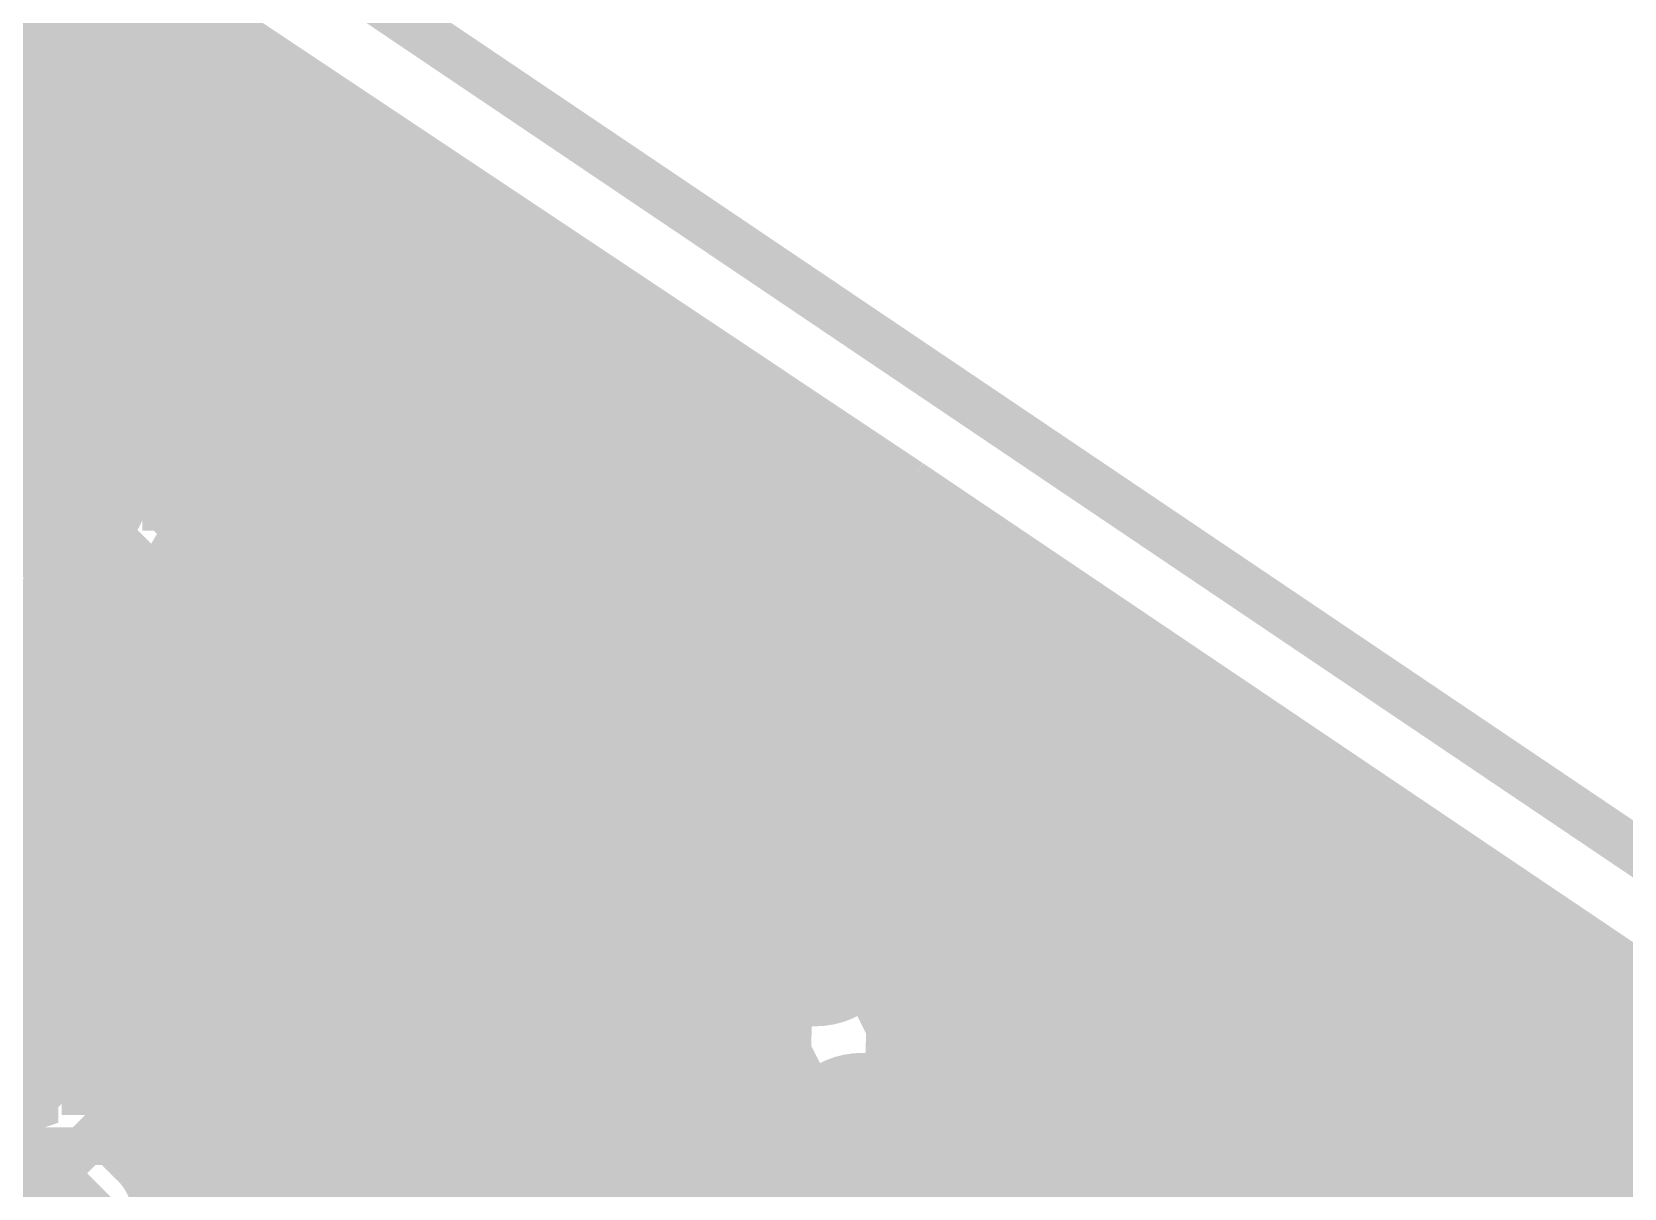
# Model space of a CAD drawing. Extents: x -72 to 72, y -47 to 50.
# Drawn here: x 23.87 to 32.41, y 25.18 to 31.37 of the extents above; entities that cross this region are included whole.
import ezdxf

# ---------------------------------------------------------------- set-up
doc = ezdxf.new("R2010")
doc.units = 0
doc.header["$MEASUREMENT"] = 0
doc.layers.get('0').update_dxf_attribs({"linetype": 'CONTINUOUS'})
for name, color, linetype in [('22-303-0_BOT', 7, 'CONTINUOUS'), ('22-303-0_DRD', 7, 'CONTINUOUS'), ('22-303-0_GND', 6, 'CONTINUOUS'), ('22-303-0_IN1', 4, 'CONTINUOUS'), ('22-303-0_IN2', 3, 'CONTINUOUS'), ('22-303-0_PWR', 5, 'CONTINUOUS'), ('22-303-0_SMB', 10, 'CONTINUOUS'), ('22-303-0_SPB', 9, 'CONTINUOUS'), ('22-303-0_SSB', 11, 'CONTINUOUS'), ('22-303-0_TOP', 8, 'CONTINUOUS'), ('THRUHOLE_TAP', 7, 'CONTINUOUS')]:
    doc.layers.add(name, color=color, linetype=linetype)

# ---------------------------------------------------------------- blocks, each defined once
blk = doc.blocks.new('ROUND_48')
at = {"const_width": 0.29972}
blk.add_lwpolyline([(-0.14986, 0, 1), (0.14986, 0, 1)], format="xyb", close=True, dxfattribs=at)
blk = doc.blocks.new('RECTANGLE_59')
blk.add_solid([(0.29972, 0.19939), (0.29972, -0.19939), (-0.29972, 0.19939), (-0.29972, -0.19939)])
blk = doc.blocks.new('ROUND_81')
at = {"const_width": 0.0635}
blk.add_lwpolyline([(-0.03175, 0, 1), (0.03175, 0, 1)], format="xyb", close=True, dxfattribs=at)
blk = doc.blocks.new('ROUND_82')
at = {"const_width": 0.50038}
blk.add_lwpolyline([(-0.25019, 0, 1), (0.25019, 0, 1)], format="xyb", close=True, dxfattribs=at)
blk = doc.blocks.new('ROUND_83')
at = {"const_width": 0.50038}
blk.add_lwpolyline([(-0.25019, 0, 1), (0.25019, 0, 1)], format="xyb", close=True, dxfattribs=at)
blk = doc.blocks.new('ROUND_53')
at = {"const_width": 0.29972}
blk.add_lwpolyline([(-0.14986, 0, 1), (0.14986, 0, 1)], format="xyb", close=True, dxfattribs=at)
blk = doc.blocks.new('ROUND_95')
at = {"const_width": 0.10033}
blk.add_lwpolyline([(-0.050164, 0, 1), (0.050164, 0, 1)], format="xyb", close=True, dxfattribs=at)

msp = doc.modelspace()

# ---------------------------------------------------------------- linework, layer by layer
at = {"layer": '22-303-0_BOT'}
for points, const_width in [([(23.114, 31.75), (26.68524, 29.3624)], 0.254), ([(23.9014, 31.22422), (23.9014, 29.55036)], 0.254), ([(23.98776, 31.1658), (22.8854, 31.1658)], 0.254), ([(24.13, 31.06928), (24.13, 29.54782)], 0.254), ([(24.32812, 30.9372), (22.76856, 30.9372)], 0.254), ([(24.3586, 30.91688), (24.3586, 29.44368)], 0.254), ([(24.67102, 30.7086), (22.88032, 30.7086)], 0.254), ([(24.5872, 30.76448), (24.5872, 29.3624)], 0.254), ([(24.8158, 30.61208), (24.8158, 29.3624)], 0.254), ([(25.01392, 30.48), (22.87778, 30.48)], 0.254), ([(25.0444, 30.45968), (25.0444, 29.3624)], 0.254), ([(25.273, 30.30728), (25.273, 29.3624)], 0.254), ([(25.35428, 30.2514), (22.77872, 30.2514)], 0.254), ([(25.5016, 30.15234), (25.5016, 29.3624)], 0.254), ([(25.69718, 30.0228), (22.88794, 30.0228)], 0.254), ([(25.7302, 29.99994), (25.7302, 29.3624)], 0.254), ([(25.9588, 29.84754), (25.9588, 29.3624)], 0.254), ([(26.04008, 29.7942), (22.86508, 29.7942)], 0.254), ([(26.1874, 29.69514), (26.1874, 29.3624)], 0.254), ([(26.38044, 29.5656), (22.82444, 29.5656)], 0.254), ([(26.416, 29.54274), (26.416, 29.3624)], 0.254), ([(26.68524, 29.3624), (24.45004, 29.3624)], 0.254), ([(26.6446, 29.39034), (26.6446, 29.3624)], 0.254), ([(21.83892, 29.2989), (22.5171, 29.2989), (23.622, 28.194), (24.257, 28.194)], 0.2032), ([(33.02, 21.59), (32.639, 21.971), (32.639, 24.257), (27.94, 28.956), (24.003, 28.956)], 0.2032), ([(21.83892, 28.64866), (22.5298, 28.64866), (23.622, 27.559), (24.511, 27.559), (25.273, 28.321), (26.924, 28.321), (28.067, 27.178), (28.067, 26.543)], 0.2032), ([(27.26944, 28.5496), (28.35402, 27.46502)], 0.254), ([(27.77236, 28.5496), (27.26944, 28.5496)], 0.254), ([(27.3304, 28.5496), (27.3304, 28.48864)], 0.254), ([(27.559, 28.5496), (27.559, 28.26004)], 0.254), ([(27.77236, 28.5496), (32.2326, 24.08936)], 0.254), ([(27.7876, 28.53436), (27.7876, 28.03144)], 0.254), ([(27.89936, 28.4226), (27.39644, 28.4226)], 0.254), ([(28.0162, 28.30576), (28.0162, 27.80284)], 0.254), ([(28.12796, 28.194), (27.62504, 28.194)], 0.254), ([(28.2448, 28.07716), (28.2448, 27.57424)], 0.254), ([(28.35656, 27.9654), (27.85364, 27.9654)], 0.254), ([(25.44064, 27.9146), (24.8031, 27.27452)], 0.254), ([(26.17978, 27.9146), (25.44064, 27.9146)], 0.254), ([(25.5016, 27.9146), (25.5016, 27.2034)], 0.254), ([(25.7302, 27.9146), (25.7302, 27.2034)], 0.254), ([(25.9588, 27.9146), (25.9588, 27.2034)], 0.254), ([(28.4734, 27.84856), (28.4734, 27.178)], 0.254), ([(26.09088, 27.7368), (25.26284, 27.7368)], 0.254), ([(25.273, 27.74696), (25.273, 27.2034)], 0.254), ([(28.58516, 27.7368), (28.08224, 27.7368)], 0.254), ([(28.702, 27.61996), (28.702, 25.8699)], 0.254), ([(25.4, 27.559), (25.4, 26.70048)], 0.2032), ([(25.4, 26.70048), (25.4, 27.559)], 0.2032), ([(27.20086, 26.70048), (27.14752, 26.70048), (26.67, 27.178), (26.67, 27.559)], 0.2032), ([(26.06802, 27.5082), (25.03424, 27.5082)], 0.254), ([(25.0444, 27.51836), (25.0444, 27.2034)], 0.254), ([(28.81376, 27.5082), (28.31084, 27.5082)], 0.254), ([(28.9306, 27.39136), (28.9306, 22.6314)], 0.254), ([(26.13406, 27.2796), (24.80564, 27.2796)], 0.254), ([(24.8158, 27.28976), (24.8158, 27.2034)], 0.254), ([(29.04236, 27.2796), (28.4607, 27.2796)], 0.254), ([(26.00452, 27.2034), (24.79548, 27.2034)], 0.254), ([(24.79548, 27.2034), (24.79548, 26.8224)], 0.254), ([(25.4, 27.2034), (25.4, 26.70048)], 0.254), ([(26.00452, 27.2034), (26.00452, 26.55316)], 0.254), ([(26.1874, 27.19578), (26.1874, 26.5938)], 0.254), ([(24.511, 27.1526), (23.622, 27.1526)], 0.254), ([(23.9014, 27.1526), (23.9014, 25.8064)], 0.254), ([(24.13, 27.1526), (24.13, 26.7589)], 0.254), ([(24.3586, 27.1526), (24.3586, 26.8732)], 0.254), ([(24.5872, 27.16022), (24.5872, 26.88844)], 0.254), ([(28.4734, 27.178), (28.4734, 26.99004)], 0.254), ([(29.1592, 27.16276), (29.1592, 22.62378)], 0.254), ([(24.79548, 27.051), (22.90826, 27.051)], 0.254), ([(26.28392, 27.051), (26.00452, 27.051)], 0.254), ([(29.27096, 27.051), (28.4734, 27.051)], 0.254), ([(26.38298, 26.89098), (26.59634, 26.67762)], 0.254), ([(26.416, 26.85796), (26.416, 26.63952)], 0.254), ([(29.3878, 26.93416), (29.3878, 23.01494)], 0.254), ([(24.22652, 26.8224), (23.39848, 26.8224)], 0.254), ([(26.45156, 26.8224), (26.00452, 26.8224)], 0.254), ([(29.49956, 26.8224), (28.60294, 26.8224)], 0.254), ([(26.00452, 26.70048), (25.4, 26.70048)], 0.254), ([(29.6164, 26.70556), (29.6164, 23.34768)], 0.254), ([(23.98776, 26.5938), (23.6347, 26.5938)], 0.254), ([(26.18486, 26.5938), (26.00452, 26.5938)], 0.254), ([(26.59634, 26.67762), (26.59634, 26.61158)], 0.254), ([(29.72816, 26.5938), (28.66898, 26.5938)], 0.254), ([(26.00452, 26.55316), (26.00452, 26.47696)], 0.254), ([(29.845, 26.47696), (29.845, 23.45182)], 0.254), ([(23.91156, 26.3652), (23.71344, 26.3652)], 0.254), ([(29.95676, 26.3652), (28.64358, 26.3652)], 0.254), ([(30.0736, 26.24836), (30.0736, 23.45436)], 0.254), ([(23.9268, 26.1366), (23.6982, 26.1366)], 0.254), ([(28.4734, 26.09596), (28.4734, 25.9842)], 0.254), ([(30.18536, 26.1366), (28.51404, 26.1366)], 0.254), ([(25.4, 25.4), (24.638, 25.4), (23.114, 25.4), (22.46376, 26.05024), (21.83892, 26.05024)], 0.2032), ([(26.416, 26.035), (25.92832, 26.035), (25.91308, 26.05024), (25.4, 26.05024)], 0.2032), ([(30.3022, 26.01976), (30.3022, 23.36546)], 0.254), ([(24.0411, 25.908), (23.5839, 25.908)], 0.254), ([(30.41396, 25.908), (28.64866, 25.908)], 0.254), ([(24.14778, 25.8064), (23.47722, 25.8064)], 0.254), ([(30.5308, 25.79116), (30.5308, 23.09114)], 0.254), ([(30.64256, 25.6794), (28.85694, 25.6794)], 0.254), ([(30.7594, 25.56256), (30.7594, 22.1742)], 0.254), ([(25.654, 23.368), (25.654, 23.495), (24.638, 24.511), (24.638, 25.4)], 0.381), ([(30.87116, 25.4508), (28.92298, 25.4508)], 0.254), ([(24.638, 25.4), (25.4, 25.4)], 0.2032), ([(27.20086, 25.4), (28.321, 25.4)], 0.2032), ([(27.20086, 25.4), (28.321, 25.4)], 0.2032), ([(30.988, 25.33396), (30.988, 22.0599)], 0.254), ([(31.09976, 25.2222), (28.89758, 25.2222)], 0.254), ([(31.2166, 25.10536), (31.2166, 20.8534)], 0.254)]:
    msp.add_lwpolyline(points, dxfattribs=dict(at, const_width=const_width))
at = {"layer": '22-303-0_BOT', "const_width": 0.254}
for points in [[(24.003, 29.56052, 0.3971084), (23.39848, 28.99156)], [(24.45004, 29.3624, 0.2113087), (24.003, 29.56016)], [(26.17978, 27.9146, 0.1581908), (26.06439, 27.559)], [(26.06548, 27.559, 0.2151377), (26.26995, 27.10578)], [(28.4734, 27.178, 0.1989124), (28.35437, 27.46537)], [(24.511, 27.1526, 0.1989115), (24.79837, 27.27163)], [(26.26868, 27.10434, 0.1521261), (26.38148, 26.88948)], [(26.26868, 27.10434, 0.1521261), (26.38148, 26.88948)], [(28.67152, 26.543, 0.2113086), (28.47364, 26.99031)], [(24.511, 26.89352, 0.4142136), (23.90648, 26.289)], [(24.79548, 26.8224, 0.1231056), (24.511, 26.89352)], [(26.416, 26.63952, 0.1896517), (26.00407, 26.47744)], [(26.59634, 26.61158, 0.0759293), (26.416, 26.63912)], [(28.34132, 26.00452, 0.2820489), (28.67152, 26.543)], [(23.90648, 26.289, 0.2356239), (24.14747, 25.80599)], [(28.92552, 25.4, 0.4044071), (28.34132, 26.00452)], [(28.321, 24.79548, 0.4142136), (28.92552, 25.4)]]:
    msp.add_lwpolyline(points, format="xyb", dxfattribs=at)
at = {"layer": '22-303-0_DRD', "const_width": 0.254}
for points in [[(24.88184, 32.10052), (45.28058, 18.34134)], [(24.638, 29.591), (23.368, 28.321)], [(24.638, 28.321), (23.368, 29.591)], [(24.892, 28.829), (23.622, 27.559)], [(24.892, 27.559), (23.622, 28.829)], [(26.035, 28.194), (24.765, 26.924)], [(26.035, 26.924), (24.765, 28.194)], [(26.035, 28.194), (24.765, 26.924)], [(26.035, 26.924), (24.765, 28.194)], [(27.305, 28.194), (26.035, 26.924)], [(27.305, 26.924), (26.035, 28.194)], [(28.702, 27.178), (27.432, 25.908)], [(28.702, 25.908), (27.432, 27.178)], [(23.749, 26.924), (22.479, 25.654)], [(23.749, 25.654), (22.479, 26.924)], [(23.749, 26.924), (22.479, 25.654)], [(23.749, 25.654), (22.479, 26.924)], [(25.146, 26.924), (23.876, 25.654)], [(25.146, 25.654), (23.876, 26.924)], [(27.051, 26.67), (25.781, 25.4)], [(27.051, 25.4), (25.781, 26.67)], [(28.956, 26.035), (27.686, 24.765)], [(28.956, 24.765), (27.686, 26.035)], [(28.956, 26.035), (27.686, 24.765)], [(28.956, 24.765), (27.686, 26.035)], [(24.13, 25.4), (22.86, 24.13)], [(24.13, 25.4), (22.86, 24.13)]]:
    msp.add_lwpolyline(points, dxfattribs=at)
at = {"layer": '22-303-0_GND', "const_width": 0.254}
msp.add_lwpolyline([(24.88184, 32.10052), (45.28058, 18.34134)], dxfattribs=at)
at = {"layer": '22-303-0_IN1'}
for points, const_width in [([(34.163, 24.003), (31.877, 25.654), (22.86, 32.004), (22.86, 37.211), (20.447, 39.624), (17.653, 39.624), (13.081, 44.196), (10.16, 44.196)], 1.27), ([(23.622, 32.258), (28.575, 28.956)], 0.254), ([(23.7744, 32.1564), (23.7744, 29.5148)], 0.254), ([(24.003, 32.004), (24.003, 29.56052)], 0.254), ([(24.2316, 31.8516), (24.2316, 29.5148)], 0.254), ([(24.4602, 31.6992), (24.4602, 29.35224)], 0.254), ([(24.6888, 31.5468), (24.6888, 28.61564)], 0.254), ([(24.8412, 31.4452), (21.82114, 31.4452)], 0.254), ([(24.9174, 31.3944), (24.9174, 27.92222)], 0.254), ([(25.1841, 31.2166), (21.17344, 31.2166)], 0.254), ([(25.146, 31.242), (25.146, 28.10764)], 0.254), ([(25.3746, 31.0896), (25.3746, 28.16352)], 0.254), ([(25.527, 30.988), (21.40204, 30.988)], 0.254), ([(25.6032, 30.9372), (25.6032, 28.12796)], 0.254), ([(25.8318, 30.7848), (25.8318, 27.98064)], 0.254), ([(25.8699, 30.7594), (21.63064, 30.7594)], 0.254), ([(26.0604, 30.6324), (26.0604, 26.52268)], 0.254), ([(26.2128, 30.5308), (21.73986, 30.5308)], 0.254), ([(26.289, 30.48), (26.289, 28.0289)], 0.254), ([(26.5557, 30.3022), (21.7424, 30.3022)], 0.254), ([(26.5176, 30.3276), (26.5176, 28.1432)], 0.254), ([(26.7462, 30.1752), (26.7462, 28.15844)], 0.254), ([(26.8986, 30.0736), (21.7424, 30.0736)], 0.254), ([(26.9748, 30.0228), (26.9748, 28.0797)], 0.254), ([(27.2415, 29.845), (21.7424, 29.845)], 0.254), ([(27.2034, 29.8704), (27.2034, 27.84348)], 0.254), ([(27.432, 29.718), (27.432, 24.19604)], 0.254), ([(27.5844, 29.6164), (21.7424, 29.6164)], 0.254), ([(27.6606, 29.5656), (27.6606, 26.99004)], 0.254), ([(27.8892, 29.4132), (27.8892, 27.11958)], 0.254), ([(27.9273, 29.3878), (24.42464, 29.3878)], 0.254), ([(28.1178, 29.2608), (28.1178, 27.14498)], 0.254), ([(28.2702, 29.1592), (24.57196, 29.1592)], 0.254), ([(28.3464, 29.1084), (28.3464, 27.07894)], 0.254), ([(28.6131, 28.9306), (24.60752, 28.9306)], 0.254), ([(28.575, 28.956), (34.036, 25.273)], 0.254), ([(28.575, 28.956), (28.575, 26.87066)], 0.254), ([(28.8036, 28.80106), (28.8036, 25.76322)], 0.254), ([(28.95092, 28.702), (24.58466, 28.702)], 0.254), ([(29.0322, 28.64612), (29.0322, 23.96744)], 0.254), ([(29.29128, 28.4734), (24.79294, 28.4734)], 0.254), ([(29.2608, 28.49372), (29.2608, 23.8887)], 0.254), ([(29.4894, 28.33878), (29.4894, 23.65248)], 0.254), ([(29.6291, 28.2448), (24.85898, 28.2448)], 0.254), ([(24.257, 28.194), (24.13, 28.194), (23.749, 27.813), (23.749, 25.527), (24.257, 25.019), (24.257, 23.749), (26.67, 21.336), (26.67, 17.78), (26.416, 17.526), (26.416, 17.399)], 0.2032), ([(29.718, 28.18384), (29.718, 23.40864)], 0.254), ([(25.00376, 28.0162), (24.83358, 28.0162)], 0.254), ([(26.27376, 28.0162), (25.79624, 28.0162)], 0.254), ([(29.96692, 28.0162), (27.06624, 28.0162)], 0.254), ([(29.9466, 28.03144), (29.9466, 23.46452)], 0.254), ([(30.1752, 27.8765), (30.1752, 23.42896)], 0.254), ([(24.6888, 27.76982), (24.6888, 26.86558)], 0.254), ([(24.8412, 27.7876), (24.70404, 27.7876)], 0.254), ([(26.1112, 27.7876), (25.9588, 27.7876)], 0.254), ([(30.30728, 27.7876), (27.2288, 27.7876)], 0.254), ([(30.4038, 27.72156), (30.4038, 23.28164)], 0.254), ([(24.4602, 27.62504), (24.4602, 26.89098)], 0.254), ([(24.1554, 27.5971), (24.1554, 26.77668)], 0.254), ([(24.79548, 27.559), (24.1554, 27.559)], 0.254), ([(24.2316, 27.58948), (24.2316, 26.82494)], 0.254), ([(26.06548, 27.559), (26.00452, 27.559)], 0.254), ([(30.6451, 27.559), (27.27452, 27.559)], 0.254), ([(30.6324, 27.56916), (30.6324, 22.86)], 0.254), ([(30.861, 27.41422), (30.861, 22.86)], 0.254), ([(24.8412, 27.3304), (24.1554, 27.3304)], 0.254), ([(26.1112, 27.3304), (25.9588, 27.3304)], 0.254), ([(30.98546, 27.3304), (27.2288, 27.3304)], 0.254), ([(24.9174, 27.19578), (24.9174, 26.73604)], 0.254), ([(27.2034, 27.27452), (27.2034, 24.66848)], 0.254), ([(31.0896, 27.25928), (31.0896, 22.86)], 0.254), ([(25.8318, 27.13482), (25.8318, 26.18994)], 0.254), ([(25.00376, 27.1018), (24.1554, 27.1018)], 0.254), ([(26.27376, 27.1018), (25.79624, 27.1018)], 0.254), ([(26.289, 27.0891), (26.289, 26.62682)], 0.254), ([(26.9748, 27.03576), (26.9748, 26.26614)], 0.254), ([(27.83586, 27.1018), (27.06624, 27.1018)], 0.254), ([(31.32328, 27.1018), (28.29814, 27.1018)], 0.254), ([(31.3182, 27.10434), (31.3182, 22.86)], 0.254), ([(25.146, 27.01036), (25.146, 26.17724)], 0.254), ([(25.3746, 26.95448), (25.3746, 24.0284)], 0.254), ([(25.6032, 26.99004), (25.6032, 23.7998)], 0.254), ([(26.5176, 26.9748), (26.5176, 26.62936)], 0.254), ([(26.7462, 26.95956), (26.7462, 26.54046)], 0.254), ([(31.5468, 26.95194), (31.5468, 22.86)], 0.254), ([(24.35606, 26.8732), (24.1554, 26.8732)], 0.254), ([(27.559, 26.8732), (24.66594, 26.8732)], 0.254), ([(31.66364, 26.8732), (28.57246, 26.8732)], 0.254), ([(31.7754, 26.797), (31.7754, 22.86)], 0.254), ([(27.4701, 26.6446), (24.99868, 26.6446)], 0.254), ([(32.00146, 26.6446), (28.66136, 26.6446)], 0.254), ([(32.004, 26.64206), (32.004, 22.86)], 0.254), ([(32.2326, 26.48966), (32.2326, 22.86)], 0.254), ([(25.9461, 26.416), (25.10282, 26.416)], 0.254), ([(27.47518, 26.416), (26.8859, 26.416)], 0.254), ([(32.34182, 26.416), (28.65882, 26.416)], 0.254), ([(27.89428, 7.19328), (27.89428, 10.07872), (27.051, 10.922), (27.051, 21.59), (24.765, 23.876), (24.765, 26.035), (24.511, 26.289)], 0.2032), ([(25.11298, 26.24328), (25.11471, 26.289)], 0.254), ([(32.4612, 26.33472), (32.4612, 22.86)], 0.254), ([(25.8318, 26.1874), (25.14092, 26.1874)], 0.254), ([(27.57678, 26.1874), (27.0002, 26.1874)], 0.254), ([(32.67964, 26.1874), (28.55468, 26.1874)], 0.254), ([(28.575, 26.21534), (28.575, 25.94864)], 0.254), ([(27.6606, 26.09596), (27.6606, 23.96744)], 0.254), ([(25.1714, 26.035), (25.1714, 24.2316)], 0.254), ([(25.81656, 25.9588), (25.1714, 25.9588)], 0.254), ([(27.91206, 25.9588), (27.01544, 25.9588)], 0.254), ([(27.8892, 25.96388), (27.8892, 25.82164)], 0.254), ([(33.01746, 25.9588), (28.55214, 25.9588)], 0.254), ([(25.8318, 25.88006), (25.8318, 23.5712)], 0.254), ([(26.9748, 25.80386), (26.9748, 24.9047)], 0.254), ([(25.89276, 25.7302), (25.1714, 25.7302)], 0.254), ([(27.813, 25.7302), (26.9367, 25.7302)], 0.254), ([(33.35782, 25.7302), (28.82646, 25.7302)], 0.254), ([(26.13152, 25.5016), (25.1714, 25.5016)], 0.254), ([(26.0604, 25.54478), (26.0604, 23.3426)], 0.254), ([(27.7241, 25.5016), (26.70048, 25.5016)], 0.254), ([(26.7462, 25.527), (26.7462, 24.98344)], 0.254), ([(33.69564, 25.5016), (28.91536, 25.5016)], 0.254), ([(26.289, 25.44318), (26.289, 24.8539)], 0.254), ([(26.5176, 25.4381), (26.5176, 24.9682)], 0.254), ([(27.72918, 25.273), (25.1714, 25.273)], 0.254), ([(34.036, 25.273), (28.91282, 25.273)], 0.254)]:
    msp.add_lwpolyline(points, dxfattribs=dict(at, const_width=const_width))
at = {"layer": '22-303-0_IN1', "const_width": 0.254}
for points in [[(24.003, 29.56052, 0.4142136), (23.39848, 28.956)], [(24.60752, 28.956, 0.4142136), (24.003, 29.56052)], [(24.55926, 28.71724, 0.1017092), (24.60833, 28.956)], [(24.86152, 28.194, 0.2678863), (24.55926, 28.71724)], [(24.257, 27.58948, 0.4142136), (24.86152, 28.194)], [(25.4, 28.16352, 0.4142136), (24.79548, 27.559)], [(25.4, 28.16352, 0.4142136), (24.79548, 27.559)], [(26.00452, 27.559, 0.4142136), (25.4, 28.16352)], [(26.00452, 27.559, 0.4142136), (25.4, 28.16352)], [(26.67, 28.16352, 0.4142136), (26.06548, 27.559)], [(27.27452, 27.559, 0.4142136), (26.67, 28.16352)], [(24.1554, 27.5971, 0.0421742), (24.257, 27.58852)], [(24.79548, 27.559, 0.4142136), (25.4, 26.95448)], [(24.79548, 27.559, 0.4142136), (25.4, 26.95448)], [(25.4, 26.95448, 0.4142136), (26.00452, 27.559)], [(25.4, 26.95448, 0.4142136), (26.00452, 27.559)], [(26.06548, 27.559, 0.4142136), (26.67, 26.95448)], [(26.67, 26.95448, 0.4142136), (27.27452, 27.559)], [(28.067, 27.14752, 0.4142136), (27.46248, 26.543)], [(28.67152, 26.543, 0.4142136), (28.067, 27.14752)], [(24.511, 26.89352, 0.1588248), (24.15483, 26.77746)], [(25.11552, 26.289, 0.4142136), (24.511, 26.89352)], [(26.416, 26.63952, 0.4142136), (25.81148, 26.035)], [(27.02052, 26.035, 0.4142136), (26.416, 26.63952)], [(27.46248, 26.543, 0.4044071), (28.04668, 25.93848)], [(28.34132, 26.00452, 0.2820489), (28.67152, 26.543)], [(25.1714, 26.035, 0.135659), (25.11371, 26.24372)], [(25.81148, 26.035, 0.4142136), (26.416, 25.43048)], [(26.416, 25.43048, 0.4142136), (27.02052, 26.035)], [(28.92552, 25.4, 0.4044071), (28.34132, 26.00452)], [(28.04668, 25.93848, 0.2820489), (27.71648, 25.4)], [(27.71648, 25.4, 0.4142136), (28.321, 24.79548)], [(28.321, 24.79548, 0.4142136), (28.92552, 25.4)]]:
    msp.add_lwpolyline(points, format="xyb", dxfattribs=at)
at = {"layer": '22-303-0_IN2'}
for points, const_width in [([(28.067, 26.543), (28.067, 27.051), (26.924, 28.194), (26.67, 28.194), (24.892, 29.972), (23.622, 29.972), (22.606, 30.988), (20.955, 30.988), (19.431, 32.512), (19.431, 32.639), (15.24, 36.83), (10.033, 36.83), (8.255, 38.608), (8.255, 38.735)], 0.2032), ([(23.114, 31.75), (33.89122, 24.54402)], 0.254), ([(22.8981, 31.26994), (23.78964, 30.3784)], 0.254), ([(23.9014, 31.22422), (23.9014, 30.3784)], 0.254), ([(23.98776, 31.1658), (23.00224, 31.1658)], 0.254), ([(24.13, 31.06928), (24.13, 30.3784)], 0.254), ([(24.32812, 30.9372), (23.23084, 30.9372)], 0.254), ([(24.3586, 30.91688), (24.3586, 30.3784)], 0.254), ([(24.67102, 30.7086), (23.45944, 30.7086)], 0.254), ([(24.5872, 30.76448), (24.5872, 30.3784)], 0.254), ([(24.8158, 30.61208), (24.8158, 30.3784)], 0.254), ([(25.01392, 30.48), (23.68804, 30.48)], 0.254), ([(25.0444, 30.45968), (25.0444, 30.34792)], 0.254), ([(24.892, 30.3784), (23.78964, 30.3784)], 0.254), ([(25.273, 30.30728), (25.273, 30.16504)], 0.254), ([(25.1841, 30.25394), (26.83764, 28.6004)], 0.254), ([(25.35428, 30.2514), (25.18664, 30.2514)], 0.254), ([(25.5016, 30.15234), (25.5016, 29.93644)], 0.254), ([(25.69718, 30.0228), (25.41524, 30.0228)], 0.254), ([(25.7302, 29.99994), (25.7302, 29.70784)], 0.254), ([(25.9588, 29.84754), (25.9588, 29.47924)], 0.254), ([(26.04008, 29.7942), (25.64384, 29.7942)], 0.254), ([(26.1874, 29.69514), (26.1874, 29.25064)], 0.254), ([(22.352, 29.591), (24.384, 29.591), (26.035, 27.94), (26.035, 26.416), (26.416, 26.035)], 0.2032), ([(26.38044, 29.5656), (25.87244, 29.5656)], 0.254), ([(26.416, 29.54274), (26.416, 29.02204)], 0.254), ([(21.7551, 29.49194), (24.03602, 27.21102)], 0.254), ([(26.72334, 29.337), (26.10104, 29.337)], 0.254), ([(26.6446, 29.39034), (26.6446, 28.79344)], 0.254), ([(21.59, 20.828), (22.479, 20.828), (24.13, 22.479), (24.13, 25.019), (23.749, 25.4), (23.749, 26.924), (21.463, 29.21), (20.447, 29.21)], 0.2032), ([(26.8732, 29.2354), (26.8732, 28.6004)], 0.254), ([(27.0637, 29.1084), (26.32964, 29.1084)], 0.254), ([(27.1018, 29.083), (27.1018, 28.55976)], 0.254), ([(27.3304, 28.9306), (27.3304, 28.36164)], 0.254), ([(27.4066, 28.8798), (26.55824, 28.8798)], 0.254), ([(24.5872, 28.80106), (24.5872, 28.69946)], 0.254), ([(24.58974, 28.81122), (25.6286, 27.77236)], 0.254), ([(27.559, 28.7782), (27.559, 28.13304)], 0.254), ([(24.74976, 28.6512), (24.65324, 28.6512)], 0.254), ([(27.7495, 28.6512), (26.78684, 28.6512)], 0.254), ([(24.8158, 28.58516), (24.8158, 28.42514)], 0.254), ([(26.924, 28.6004), (26.83764, 28.6004)], 0.254), ([(27.7876, 28.6258), (27.7876, 27.90444)], 0.254), ([(27.2161, 28.47594), (28.35402, 27.33802)], 0.254), ([(24.97836, 28.4226), (24.8158, 28.4226)], 0.254), ([(28.08986, 28.4226), (27.26944, 28.4226)], 0.254), ([(28.0162, 28.47086), (28.0162, 27.67584)], 0.254), ([(25.0444, 28.35656), (25.0444, 26.57348)], 0.254), ([(28.2448, 28.31846), (28.2448, 27.44724)], 0.254), ([(25.20696, 28.194), (24.86152, 28.194)], 0.254), ([(28.43276, 28.194), (27.49804, 28.194)], 0.254), ([(28.4734, 28.16606), (28.4734, 27.051)], 0.254), ([(25.273, 28.12796), (25.273, 22.42566)], 0.254), ([(25.43556, 27.9654), (24.8158, 27.9654)], 0.254), ([(24.8158, 27.96286), (24.8158, 26.8097)], 0.254), ([(28.77312, 27.9654), (27.72664, 27.9654)], 0.254), ([(28.702, 28.01366), (28.702, 25.8699)], 0.254), ([(25.5016, 27.89936), (25.5016, 21.12264)], 0.254), ([(28.9306, 27.86126), (28.9306, 22.6314)], 0.254), ([(23.86076, 27.7368), (23.51024, 27.7368)], 0.254), ([(23.9014, 27.70378), (23.9014, 27.34564)], 0.254), ([(25.6286, 27.7368), (24.65324, 27.7368)], 0.254), ([(25.6286, 27.77236), (25.6286, 26.416)], 0.254), ([(29.11602, 27.7368), (27.95524, 27.7368)], 0.254), ([(29.1592, 27.70886), (29.1592, 22.6314)], 0.254), ([(24.5872, 27.686), (24.5872, 26.88844)], 0.254), ([(24.13, 27.60218), (24.13, 27.06624)], 0.254), ([(24.3586, 27.5971), (24.3586, 26.8732)], 0.254), ([(29.3878, 27.55392), (29.3878, 23.01494)], 0.254), ([(25.6286, 27.5082), (23.73884, 27.5082)], 0.254), ([(29.45892, 27.5082), (28.18384, 27.5082)], 0.254), ([(29.6164, 27.40152), (29.6164, 23.34768)], 0.254), ([(25.6286, 27.2796), (23.96744, 27.2796)], 0.254), ([(27.26436, 27.2796), (27.20594, 27.2796)], 0.254), ([(27.22372, 27.3177), (27.60726, 26.9367)], 0.254), ([(29.79928, 27.2796), (28.40228, 27.2796)], 0.254), ([(27.3304, 27.21356), (27.3304, 22.6314)], 0.254), ([(29.845, 27.24912), (29.845, 23.45182)], 0.254), ([(27.1018, 27.13482), (27.1018, 24.80564)], 0.254), ([(25.6286, 27.051), (24.13508, 27.051)], 0.254), ([(27.49296, 27.051), (26.99766, 27.051)], 0.254), ([(28.4734, 27.051), (28.4734, 26.99004)], 0.254), ([(30.14218, 27.051), (28.4734, 27.051)], 0.254), ([(30.0736, 27.09672), (30.0736, 23.45436)], 0.254), ([(26.4414, 27.0002), (26.4414, 26.63952)], 0.254), ([(26.6446, 26.95448), (26.6446, 26.5938)], 0.254), ([(26.8732, 26.99004), (26.8732, 26.43124)], 0.254), ([(27.559, 26.98496), (27.559, 26.87066)], 0.254), ([(30.3022, 26.94432), (30.3022, 23.36546)], 0.254), ([(24.1554, 26.924), (24.1554, 26.77668)], 0.254), ([(24.22652, 26.8224), (24.1554, 26.8224)], 0.254), ([(25.6286, 26.8224), (24.79548, 26.8224)], 0.254), ([(27.53106, 26.8224), (26.4414, 26.8224)], 0.254), ([(30.48508, 26.8224), (28.60294, 26.8224)], 0.254), ([(30.5308, 26.79192), (30.5308, 23.2664)], 0.254), ([(25.6286, 26.5938), (25.0317, 26.5938)], 0.254), ([(27.46502, 26.5938), (26.64714, 26.5938)], 0.254), ([(30.82544, 26.5938), (28.66898, 26.5938)], 0.254), ([(30.7594, 26.63698), (30.7594, 23.2664)], 0.254), ([(30.988, 26.48458), (30.988, 23.24608)], 0.254), ([(25.63114, 26.3652), (25.11044, 26.3652)], 0.254), ([(27.48788, 26.3652), (26.92146, 26.3652)], 0.254), ([(31.16834, 26.3652), (28.64358, 26.3652)], 0.254), ([(31.2166, 26.33218), (31.2166, 23.07844)], 0.254), ([(27.559, 26.21534), (27.559, 22.6314)], 0.254), ([(31.4452, 26.17978), (31.4452, 22.84984)], 0.254), ([(25.74036, 26.1366), (25.0952, 26.1366)], 0.254), ([(25.7302, 26.14676), (25.7302, 21.35124)], 0.254), ([(27.61996, 26.1366), (27.01036, 26.1366)], 0.254), ([(28.4734, 26.09596), (28.4734, 25.9842)], 0.254), ([(31.5087, 26.1366), (28.51404, 26.1366)], 0.254), ([(25.0444, 26.00452), (25.0444, 22.63394)], 0.254), ([(25.81148, 26.06294), (25.81084, 26.035)], 0.254), ([(27.7876, 26.00706), (27.7876, 25.68448)], 0.254), ([(31.6738, 26.02738), (31.6738, 22.62124)], 0.254), ([(25.82418, 25.908), (24.9809, 25.908)], 0.254), ([(27.99334, 25.908), (27.00782, 25.908)], 0.254), ([(31.8516, 25.908), (28.64866, 25.908)], 0.254), ([(31.9024, 25.87498), (31.9024, 22.39264)], 0.254), ([(24.1554, 25.79878), (24.1554, 25.56764)], 0.254), ([(24.8158, 25.76576), (24.8158, 22.69998)], 0.254), ([(25.92578, 25.6794), (24.1554, 25.6794)], 0.254), ([(24.3586, 25.7048), (24.3586, 25.36444)], 0.254), ([(24.5872, 25.68956), (24.5872, 22.67458)], 0.254), ([(27.78506, 25.6794), (26.90368, 25.6794)], 0.254), ([(32.1945, 25.6794), (28.85694, 25.6794)], 0.254), ([(32.131, 25.72004), (32.131, 22.16404)], 0.254), ([(25.9588, 25.63876), (25.9588, 21.57984)], 0.254), ([(26.8732, 25.63876), (26.8732, 24.95296)], 0.254), ([(24.1554, 25.56764), (24.41702, 25.30602)], 0.254), ([(32.3596, 25.56764), (32.3596, 21.93544)], 0.254), ([(26.26106, 25.4508), (24.27224, 25.4508)], 0.254), ([(26.1874, 25.4762), (26.1874, 24.74722)], 0.254), ([(26.416, 25.43048), (26.416, 24.93264)], 0.254), ([(27.71902, 25.4508), (26.57094, 25.4508)], 0.254), ([(26.6446, 25.4762), (26.6446, 24.98852)], 0.254), ([(32.53486, 25.4508), (28.92298, 25.4508)], 0.254), ([(27.74188, 25.2222), (24.48052, 25.2222)], 0.254), ([(32.87776, 25.2222), (28.89758, 25.2222)], 0.254), ([(27.7876, 25.11552), (27.7876, 22.6314)], 0.254)]:
    msp.add_lwpolyline(points, dxfattribs=dict(at, const_width=const_width))
at = {"layer": '22-303-0_IN2', "const_width": 0.254}
for points in [[(25.17902, 30.25902, 0.1989124), (24.892, 30.37791)], [(25.17902, 30.25902, 0.1989124), (24.892, 30.37791)], [(24.55926, 28.71724, 0.0409027), (24.59071, 28.81098)], [(24.86152, 28.194, 0.2678863), (24.55926, 28.71724)], [(27.21102, 28.48102, 0.1989124), (26.924, 28.59991)], [(27.21102, 28.48102, 0.1989124), (26.924, 28.59991)], [(23.65248, 28.194, 0.4142136), (24.257, 27.58948)], [(24.257, 27.58948, 0.4142136), (24.86152, 28.194)], [(26.67, 26.95448, 0.298368), (27.22372, 27.3177)], [(28.4734, 27.051, 0.1989124), (28.35437, 27.33837)], [(24.1554, 26.924, 0.1989124), (24.03637, 27.21137)], [(26.4414, 27.0002, 0.0973858), (26.67, 26.95525)], [(27.60726, 26.9367, 0.178916), (27.46172, 26.543)], [(28.67152, 26.543, 0.2113086), (28.47364, 26.99031)], [(24.511, 26.89352, 0.1588248), (24.15483, 26.77746)], [(25.11552, 26.289, 0.4142136), (24.511, 26.89352)], [(27.02052, 26.035, 0.4019684), (26.4414, 26.63952)], [(27.46248, 26.543, 0.4044071), (28.04668, 25.93848)], [(28.34132, 26.00452, 0.2820489), (28.67152, 26.543)], [(25.6286, 26.416, 0.1989124), (25.74763, 26.12863)], [(24.511, 25.68448, 0.4142136), (25.11552, 26.289)], [(25.81148, 26.035, 0.4142136), (26.416, 25.43048)], [(26.416, 25.43048, 0.4142136), (27.02052, 26.035)], [(28.92552, 25.4, 0.4044071), (28.34132, 26.00452)], [(28.04668, 25.93848, 0.2820489), (27.71648, 25.4)], [(24.1554, 25.79878, 0.1581908), (24.511, 25.68339)], [(27.71648, 25.4, 0.4142136), (28.321, 24.79548)], [(28.321, 24.79548, 0.4142136), (28.92552, 25.4)], [(24.5364, 25.019, 0.1989124), (24.41737, 25.30637)]]:
    msp.add_lwpolyline(points, format="xyb", dxfattribs=at)
at = {"layer": '22-303-0_PWR', "const_width": 0.254}
msp.add_lwpolyline([(24.88184, 32.10052), (45.28058, 18.34134)], dxfattribs=at)
at = {"layer": '22-303-0_SSB', "const_width": 0.1524}
for points in [[(23.07082, 31.16834), (23.23846, 31.0515), (23.40864, 30.99054), (23.74646, 30.99054), (23.91664, 31.0515), (24.08682, 31.16834), (24.08682, 31.28772), (23.91664, 31.4071), (23.74646, 31.46552), (23.40864, 31.46552), (23.23846, 31.4071), (23.07082, 31.28772), (23.07082, 31.16834)], [(23.07082, 30.50794), (24.08682, 30.50794), (23.91664, 30.3911)], [(24.08682, 29.9085), (23.23846, 29.9085), (23.07082, 29.84754), (23.07082, 29.49194), (23.23846, 29.43352), (24.08682, 29.43352)], [(26.29916, 28.86202), (26.46934, 28.92298), (26.63698, 28.92298), (26.80716, 28.86202), (26.80716, 28.50642), (26.63698, 28.448), (26.46934, 28.448), (26.29916, 28.50642), (26.29916, 28.86202), (26.12898, 28.92298), (25.96134, 28.92298), (25.79116, 28.86202), (25.79116, 28.50642), (25.96134, 28.448), (26.12898, 28.448), (26.29916, 28.50642)], [(26.80716, 28.08478), (25.96134, 28.08478), (25.79116, 28.02382), (25.79116, 27.66822), (25.96134, 27.6098), (26.80716, 27.6098)], [(24.9174, 25.019), (24.9174, 27.0764), (27.686, 27.0764), (27.686, 25.019), (24.9174, 25.019)], [(22.91842, 26.47696), (23.93442, 26.83256), (23.93442, 26.36012)], [(22.91842, 25.99436), (22.91842, 25.52192), (23.59406, 25.99436), (23.76424, 25.99436), (23.93442, 25.93594), (23.93442, 25.58034), (23.76424, 25.52192)], [(23.08606, 25.15616), (22.91842, 25.09774), (22.91842, 24.74214), (23.08606, 24.68372), (23.76424, 24.68372), (23.93442, 24.74214), (23.93442, 25.09774), (23.76424, 25.15616)]]:
    msp.add_lwpolyline(points, dxfattribs=at)
at = {"layer": '22-303-0_TOP'}
for points, const_width in [([(26.67, 27.559), (24.384, 29.845), (19.685, 29.845), (18.288, 31.242), (17.526, 31.242), (16.383, 32.385), (14.605, 32.385), (14.35354, 32.13354), (14.35354, 31.23946)], 0.2032), ([(23.114, 31.75), (32.8422, 25.24506)], 0.254), ([(23.9014, 31.22422), (23.9014, 30.2514)], 0.254), ([(23.98776, 31.1658), (20.04314, 31.1658)], 0.254), ([(24.13, 31.06928), (24.13, 30.2514)], 0.254), ([(24.32812, 30.9372), (20.31746, 30.9372)], 0.254), ([(24.3586, 30.91688), (24.3586, 30.2514)], 0.254), ([(24.67102, 30.7086), (20.40636, 30.7086)], 0.254), ([(24.5872, 30.76448), (24.5872, 30.19552)], 0.254), ([(24.8158, 30.61208), (24.8158, 29.98724)], 0.254), ([(25.01392, 30.48), (20.40382, 30.48)], 0.254), ([(25.0444, 30.45968), (25.0444, 29.75864)], 0.254), ([(25.273, 30.30728), (25.273, 29.53004)], 0.254), ([(24.003, 28.956), (23.876, 28.956), (23.495, 28.575), (19.685, 28.575), (18.034, 30.226), (17.272, 30.226)], 0.2032), ([(24.384, 30.2514), (20.29968, 30.2514)], 0.254), ([(25.35428, 30.2514), (24.384, 30.2514)], 0.254), ([(24.6761, 30.12694), (26.63952, 28.16352)], 0.254), ([(25.5016, 30.15234), (25.5016, 29.30144)], 0.254), ([(25.69718, 30.0228), (24.78024, 30.0228)], 0.254), ([(25.7302, 29.99994), (25.7302, 29.07284)], 0.254), ([(25.9588, 29.84754), (25.9588, 28.84424)], 0.254), ([(26.04008, 29.7942), (25.00884, 29.7942)], 0.254), ([(26.1874, 29.69514), (26.1874, 28.61564)], 0.254), ([(26.38044, 29.5656), (25.23744, 29.5656)], 0.254), ([(26.416, 29.54274), (26.416, 28.38704)], 0.254), ([(26.72334, 29.337), (25.46604, 29.337)], 0.254), ([(26.6446, 29.39034), (26.6446, 28.16352)], 0.254), ([(26.8732, 29.2354), (26.8732, 28.12796)], 0.254), ([(27.0637, 29.1084), (25.69464, 29.1084)], 0.254), ([(27.1018, 29.083), (27.1018, 27.98064)], 0.254), ([(24.5999, 29.05506), (26.06548, 27.58694)], 0.254), ([(27.3304, 28.9306), (27.3304, 26.58364)], 0.254), ([(24.77516, 28.8798), (24.60244, 28.8798)], 0.254), ([(24.8158, 28.83916), (24.8158, 28.42514)], 0.254), ([(27.4066, 28.8798), (25.92324, 28.8798)], 0.254), ([(24.5872, 28.80106), (24.5872, 28.69946)], 0.254), ([(27.559, 28.7782), (27.559, 26.87066)], 0.254), ([(25.00376, 28.6512), (24.65324, 28.6512)], 0.254), ([(27.7495, 28.6512), (26.15184, 28.6512)], 0.254), ([(25.0444, 28.61056), (25.0444, 27.3304)], 0.254), ([(27.7876, 28.6258), (27.7876, 27.07894)], 0.254), ([(25.23236, 28.4226), (24.8158, 28.4226)], 0.254), ([(28.08986, 28.4226), (26.38044, 28.4226)], 0.254), ([(28.0162, 28.47086), (28.0162, 27.14498)], 0.254), ([(25.273, 28.38196), (25.273, 27.3304)], 0.254), ([(28.2448, 28.31846), (28.2448, 27.11958)], 0.254), ([(25.46096, 28.194), (24.86152, 28.194)], 0.254), ([(25.5016, 28.15336), (25.5016, 27.3304)], 0.254), ([(28.43276, 28.194), (26.60904, 28.194)], 0.254), ([(26.67, 28.16352), (26.63956, 28.16275)], 0.254), ([(28.4734, 28.16606), (28.4734, 26.99004)], 0.254), ([(25.68956, 27.9654), (24.8158, 27.9654)], 0.254), ([(24.8158, 27.96286), (24.8158, 27.3304)], 0.254), ([(28.77312, 27.9654), (27.11704, 27.9654)], 0.254), ([(28.702, 28.01366), (28.702, 25.8699)], 0.254), ([(25.7302, 27.92476), (25.7302, 27.3304)], 0.254), ([(28.9306, 27.86126), (28.9306, 21.95322)], 0.254), ([(23.86076, 27.7368), (18.88998, 27.7368)], 0.254), ([(23.9014, 27.70378), (23.9014, 27.3304)], 0.254), ([(25.91816, 27.7368), (24.65324, 27.7368)], 0.254), ([(29.11602, 27.7368), (27.24658, 27.7368)], 0.254), ([(29.1592, 27.70886), (29.1592, 20.1168)], 0.254), ([(24.5872, 27.686), (24.5872, 27.3304)], 0.254), ([(25.9588, 27.69616), (25.9588, 27.3304)], 0.254), ([(24.13, 27.60218), (24.13, 27.3304)], 0.254), ([(24.3586, 27.5971), (24.3586, 27.3304)], 0.254), ([(26.06548, 27.58694), (26.06484, 27.559)], 0.254), ([(29.3878, 27.55392), (29.3878, 23.01494)], 0.254), ([(26.06802, 27.5082), (18.86458, 27.5082)], 0.254), ([(29.45892, 27.5082), (27.27198, 27.5082)], 0.254), ([(29.6164, 27.40152), (29.6164, 23.34768)], 0.254), ([(26.1112, 27.3304), (23.74646, 27.3304)], 0.254), ([(29.79928, 27.2796), (27.20594, 27.2796)], 0.254), ([(29.845, 27.24912), (29.845, 23.45182)], 0.254), ([(27.1018, 27.13482), (27.1018, 26.81224)], 0.254), ([(27.73934, 27.051), (26.99766, 27.051)], 0.254), ([(30.14218, 27.051), (28.39466, 27.051)], 0.254), ([(30.0736, 27.09672), (30.0736, 23.53564)], 0.254), ([(26.9113, 27.00528), (27.4701, 26.4414)], 0.254), ([(30.3022, 26.94432), (30.3022, 23.76424)], 0.254), ([(23.114, 26.289), (23.11654, 26.289), (23.74646, 26.924), (26.41854, 26.924), (27.432, 25.90292), (27.432, 22.606), (28.448, 21.59)], 0.2032), ([(27.53106, 26.8224), (27.09164, 26.8224)], 0.254), ([(30.48508, 26.8224), (28.60294, 26.8224)], 0.254), ([(30.5308, 26.79192), (30.5308, 23.89378)], 0.254), ([(27.46502, 26.5938), (27.32024, 26.5938)], 0.254), ([(30.82544, 26.5938), (28.66898, 26.5938)], 0.254), ([(30.7594, 26.63698), (30.7594, 23.9014)], 0.254), ([(30.988, 26.48458), (30.988, 24.05888)], 0.254), ([(31.16834, 26.3652), (28.64358, 26.3652)], 0.254), ([(24.511, 26.289), (23.876, 25.654), (18.923, 25.654), (18.669, 25.4)], 0.2032), ([(31.2166, 26.33218), (31.2166, 24.05888)], 0.254), ([(31.4452, 26.17978), (31.4452, 24.05888)], 0.254), ([(28.4734, 26.09596), (28.4734, 25.9842)], 0.254), ([(31.5087, 26.1366), (28.51404, 26.1366)], 0.254), ([(31.6738, 26.02738), (31.6738, 24.05888)], 0.254), ([(31.8516, 25.908), (28.64866, 25.908)], 0.254), ([(31.9024, 25.87498), (31.9024, 24.05888)], 0.254), ([(32.1945, 25.6794), (28.85694, 25.6794)], 0.254), ([(32.131, 25.72004), (32.131, 24.05888)], 0.254), ([(32.3596, 25.56764), (32.3596, 24.05888)], 0.254), ([(32.53486, 25.4508), (28.92298, 25.4508)], 0.254), ([(32.8422, 25.2222), (28.89758, 25.2222)], 0.254)]:
    msp.add_lwpolyline(points, dxfattribs=dict(at, const_width=const_width))
at = {"layer": '22-303-0_TOP', "const_width": 0.254}
for points in [[(24.67102, 30.13202, 0.1989124), (24.384, 30.25091)], [(24.67102, 30.13202, 0.1989124), (24.384, 30.25091)], [(24.60752, 28.956, 0.0411375), (24.59936, 29.05497)], [(24.55926, 28.71724, 0.1017092), (24.60833, 28.956)], [(24.86152, 28.194, 0.2678863), (24.55926, 28.71724)], [(23.65248, 28.194, 0.4142136), (24.257, 27.58948)], [(24.257, 27.58948, 0.4142136), (24.86152, 28.194)], [(27.27452, 27.559, 0.4142136), (26.67, 28.16352)], [(26.06548, 27.559, 0.0973858), (26.11049, 27.33011)], [(26.9113, 27.00528, 0.2983671), (27.27452, 27.559)], [(23.74646, 27.3304, 0.2000585), (23.45783, 27.2101)], [(23.74646, 27.3304, 0.2000585), (23.45783, 27.2101)], [(28.067, 27.14752, 0.4142136), (27.46248, 26.543)], [(28.67152, 26.543, 0.4142136), (28.067, 27.14752)], [(27.46248, 26.543, 0.0421749), (27.47105, 26.44156)], [(28.34132, 26.00452, 0.2820489), (28.67152, 26.543)], [(28.92552, 25.4, 0.4044071), (28.34132, 26.00452)], [(28.321, 24.79548, 0.4142136), (28.92552, 25.4)]]:
    msp.add_lwpolyline(points, format="xyb", dxfattribs=at)

# ---------------------------------------------------------------- block references
at = {"layer": '22-303-0_BOT'}
for name, p in [('ROUND_48', (24.003, 28.956)), ('ROUND_48', (24.257, 28.194)), ('ROUND_48', (25.4, 27.559)), ('ROUND_48', (26.67, 27.559)), ('RECTANGLE_59', (25.4, 26.70048)), ('RECTANGLE_59', (27.20086, 26.70048)), ('ROUND_48', (28.067, 26.543)), ('ROUND_48', (24.511, 26.289)), ('ROUND_48', (26.416, 26.035)), ('RECTANGLE_59', (25.4, 26.05024)), ('ROUND_48', (28.321, 25.4)), ('RECTANGLE_59', (25.4, 25.4)), ('RECTANGLE_59', (27.20086, 25.4))]:
    msp.add_blockref(name, p, dxfattribs=at)
at = {"layer": '22-303-0_GND'}
for name, p in [('ROUND_83', (24.003, 28.956)), ('ROUND_82', (24.257, 28.194)), ('ROUND_83', (26.67, 27.559)), ('ROUND_81', (25.4, 27.559)), ('ROUND_83', (28.067, 26.543)), ('ROUND_82', (24.511, 26.289)), ('ROUND_83', (26.416, 26.035)), ('ROUND_82', (28.321, 25.4)), ('ROUND_82', (23.495, 24.765))]:
    msp.add_blockref(name, p, dxfattribs=at)
at = {"layer": '22-303-0_IN1'}
for name, p in [('ROUND_48', (24.003, 28.956)), ('ROUND_48', (24.257, 28.194)), ('ROUND_53', (25.4, 27.559)), ('ROUND_48', (26.67, 27.559)), ('ROUND_48', (28.067, 26.543)), ('ROUND_48', (24.511, 26.289)), ('ROUND_48', (26.416, 26.035)), ('ROUND_48', (28.321, 25.4))]:
    msp.add_blockref(name, p, dxfattribs=at)
at = {"layer": '22-303-0_IN2'}
for name, p in [('ROUND_48', (24.003, 28.956)), ('ROUND_48', (24.257, 28.194)), ('ROUND_53', (25.4, 27.559)), ('ROUND_48', (26.67, 27.559)), ('ROUND_48', (28.067, 26.543)), ('ROUND_48', (24.511, 26.289)), ('ROUND_48', (26.416, 26.035)), ('ROUND_48', (28.321, 25.4))]:
    msp.add_blockref(name, p, dxfattribs=at)
at = {"layer": '22-303-0_PWR'}
for name, p in [('ROUND_83', (24.003, 28.956)), ('ROUND_82', (24.257, 28.194)), ('ROUND_82', (25.4, 27.559)), ('ROUND_83', (26.67, 27.559)), ('ROUND_83', (28.067, 26.543)), ('ROUND_82', (24.511, 26.289)), ('ROUND_83', (26.416, 26.035)), ('ROUND_81', (28.321, 25.4))]:
    msp.add_blockref(name, p, dxfattribs=at)
at = {"layer": '22-303-0_SMB'}
for p in [(25.4, 26.70048), (27.20086, 26.70048), (25.4, 26.05024), (25.4, 25.4), (27.20086, 25.4)]:
    msp.add_blockref('RECTANGLE_59', p, dxfattribs=at)
at = {"layer": '22-303-0_SPB'}
for p in [(25.4, 26.70048), (27.20086, 26.70048), (25.4, 26.05024), (25.4, 25.4), (27.20086, 25.4)]:
    msp.add_blockref('RECTANGLE_59', p, dxfattribs=at)
at = {"layer": '22-303-0_TOP'}
for p in [(24.003, 28.956), (24.257, 28.194), (25.4, 27.559), (26.67, 27.559), (28.067, 26.543), (24.511, 26.289), (26.416, 26.035), (28.321, 25.4)]:
    msp.add_blockref('ROUND_48', p, dxfattribs=at)
at = {"layer": 'THRUHOLE_TAP'}
for p in [(24.003, 28.956), (24.257, 28.194), (25.4, 27.559), (26.67, 27.559), (28.067, 26.543), (24.511, 26.289), (26.416, 26.035), (28.321, 25.4)]:
    msp.add_blockref('ROUND_95', p, dxfattribs=at)

doc.saveas('drawing.dxf')
